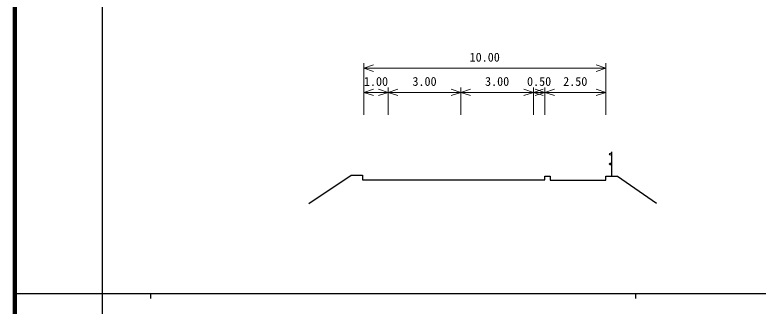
# Model space of a CAD drawing. Units: millimetres on the paper, enlarged 1000 times. Extents: x 40000 to 680000, y 20000 to 380000.
# Drawn here: x 40000 to 193303, y 202409 to 262491 of the extents above; entities that cross this region are included whole.
import ezdxf
from ezdxf.enums import TextEntityAlignment as Align

# ---------------------------------------------------------------- set-up
doc = ezdxf.new("R2010")
doc.units = ezdxf.units.MM
doc.header["$LTSCALE"] = 1000
for name, color, linetype, lineweight in [('M-BGD', 7, 'Continuous', 25), ('M-STR-HTXT', 7, 'Continuous', 13), ('M-TTL', 2, 'Continuous', 140), ('M-TTL-BAND', 7, 'Continuous', 25)]:
    doc.layers.add(name, color=color, linetype=linetype, lineweight=lineweight)
doc.styles.add('ＭＳ ゴシック', font='')
doc.styles.get('ＭＳ ゴシック').set_extended_font_data('MS Gothic')

msp = doc.modelspace()

# ---------------------------------------------------------------- linework, layer by layer
at = {"layer": 'M-BGD'}
msp.add_line((163115, 229229), (163115, 234229), dxfattribs=at)
msp.add_lwpolyline([(100604, 223566), (109338, 229448), (111727, 229448), (111727, 228481), (149315, 228481), (149315, 229237), (150404, 229237), (150404, 228427), (161865, 228427), (161865, 229229), (164290, 229229), (172338, 223639)], dxfattribs=at)
for centre in [(162865, 233729), (162865, 231729)]:
    msp.add_circle(centre, 200, dxfattribs=at)
at = {"layer": 'M-STR-HTXT'}
for p, q in [((111950, 241879), (111950, 252496)), ((111950, 251496), (113950, 252162)), ((111950, 251496), (161872, 251496)), ((111950, 251496), (113950, 250829)), ((161872, 251496), (159872, 252162)), ((161872, 251496), (159872, 250829)), ((161872, 241879), (161872, 252496)), ((111950, 246496), (113950, 247162)), ((117011, 246496), (115011, 247162)), ((117011, 241879), (117011, 247496)), ((117011, 246496), (119011, 247162)), ((131971, 246496), (129971, 247162)), ((131971, 241879), (131971, 247496)), ((131971, 246496), (133971, 247162)), ((146968, 246496), (144968, 247162)), ((146968, 241879), (146968, 247496)), ((146968, 246496), (148968, 247162)), ((149293, 246496), (147293, 247162)), ((149293, 241879), (149293, 247496)), ((149293, 246496), (151293, 247162)), ((161872, 246496), (159872, 247162)), ((111950, 246496), (117011, 246496)), ((111950, 246496), (113950, 245829)), ((117011, 246496), (115011, 245829)), ((117011, 246496), (131971, 246496)), ((117011, 246496), (119011, 245829)), ((131971, 246496), (129971, 245829)), ((131971, 246496), (146968, 246496)), ((131971, 246496), (133971, 245829)), ((146968, 246496), (144968, 245829)), ((146968, 246496), (149293, 246496)), ((146968, 246496), (148968, 245829)), ((149293, 246496), (147293, 245829)), ((149293, 246496), (161872, 246496)), ((149293, 246496), (151293, 245829)), ((161872, 246496), (159872, 245829))]:
    msp.add_line(p, q, dxfattribs=at)
at = {"layer": 'M-TTL'}
msp.add_line((40000, 380000), (40000, 20000), dxfattribs=at)
at = {"layer": 'M-TTL-BAND'}
for p, q in [((58000, 370000), (58000, 20000)), ((40000, 205000), (579000, 205000)), ((68000, 205000), (68000, 204000)), ((168000, 205000), (168000, 204000))]:
    msp.add_line(p, q, dxfattribs=at)

# ---------------------------------------------------------------- texts
at = {"layer": 'M-STR-HTXT', "style": 'ＭＳ ゴシック'}
for s, p in [('10.00', (136911, 252296)), ('1.00', (114480, 247296)), ('3.00', (124491, 247296)), ('3.00', (139470, 247296)), ('0.50', (148130, 247296)), ('2.50', (155582, 247296))]:
    msp.add_text(s, height=1833, dxfattribs=at).set_placement(p, align=Align.BOTTOM_CENTER)

doc.saveas('drawing.dxf')
